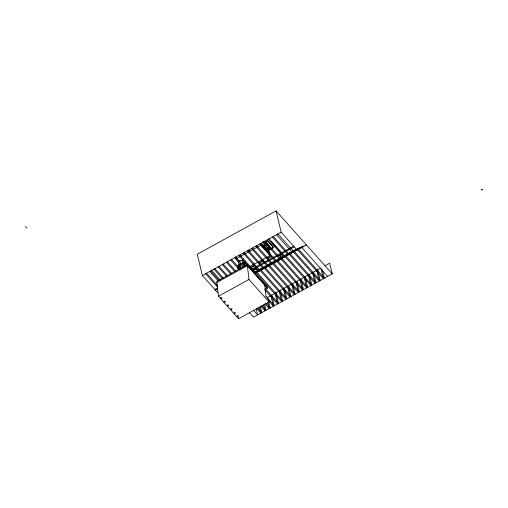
<?xml version="1.0" encoding="UTF-8"?>
<svg xmlns="http://www.w3.org/2000/svg" width="508" height="508" viewBox="0 0 508 508"><rect width="100%" height="100%" fill="white"/><g stroke="black" fill="none" stroke-linecap="round" stroke-linejoin="round"><path stroke-width="0.76" d="M266.579 243.078L267.475 240.43L273.545 247.237L271.443 248.52L266.541 242.716M238.963 266.129L237.554 266.903L237.674 266.103L239.084 265.335L239.09 266.757L240.087 269.011M249.244 312.458L253.46 317.176L332.238 273.844L276.06 210.903L197.282 254.235L202.387 275.52L217.57 292.532M202.387 275.52L281.165 232.188L276.06 210.903M263.341 243.084L267.513 240.786L267.475 240.43M236.563 258.559L260.89 245.18L270.072 255.467L249.917 266.554M270.859 248.837L269.126 249.796L264.268 244.348L266.001 243.395M239.084 261.099L240.449 260.344M241.497 268.046L238.893 265.132L238.519 261.912L242.233 259.874L245.872 263.957L246.101 265.887M265.767 249.847L267.157 249.079L269.659 251.885L269.989 254.749M238.893 265.132L242.602 263.093L242.233 259.874M270.764 248.768L267.983 250.292L268.027 250.654L273.59 247.593L267.513 240.786M272.155 247.999L273.545 247.237M243.338 264.122L244.577 263.442M268.776 299.466L269.062 301.974L238.57 318.745L218.472 296.24L216.878 282.467L247.377 265.69L267.462 288.195L264.687 289.725M254.241 265.474L251.003 267.259L252.984 269.792M263.049 260.636L259.34 262.674L259.385 263.03L263.093 260.991L262.077 259.855M267.221 258.337L270.929 256.299L270.967 256.661L267.259 258.699M251.041 267.621L254.286 265.836L252.768 264.135M214.84 289.471L217.43 288.042M251.447 269.335L293.618 246.139M215.443 290.151L217.392 289.084M252.057 270.015L294.227 246.818M253.429 269.983L256.21 268.453L257.67 270.085M280.537 255.073L282.626 253.924L282.664 254.279M253.473 270.339L256.248 268.808L256.21 268.453M256.248 268.808L258.68 271.532L282.315 258.534L279.883 255.81L281.972 254.667M304.381 277.984L306.749 287.865L280.943 258.947L306.426 244.926L296.354 249.199L254.178 272.396L264.255 268.122L290.068 297.04L287.515 286.398L280.099 290.474L280.467 291.998M254.07 273.133L301.708 246.932M259.334 270.789L271.844 263.912M273.234 263.144L282.27 258.178L279.844 255.454L279.883 255.81M254.616 273.425L260.09 270.415L285.896 299.339M254.533 272.656L265.182 267.614L290.995 296.532L288.442 285.89L320.885 268.046M265.83 267.252L271.951 263.893M300.209 280.276L302.584 290.157L276.771 261.239L272.599 263.531L298.412 292.456L295.859 281.813M252.438 247.993L267.621 265.005L280.289 259.302M218.472 296.24L248.971 279.464L247.256 264.617L216.732 281.407L216.859 282.48M325.05 265.754L329.686 263.201L332.238 273.844M238.398 266.167L238.284 265.081L239.224 264.566M237.554 266.414L238.957 265.646M238.15 267.272L239.09 266.757M239.579 267.151L240.519 266.63L240.436 265.925L239.497 266.446L239.744 268.243M239.668 268.243L238.265 269.018L237.922 268.249L239.331 267.475M239.693 268.161L241.097 267.392M303.187 246.71L293.11 250.984L277.927 233.972M280.264 259.232L270.866 263.22L255.683 246.209M276.771 261.239L266.694 265.513L251.511 248.501M271.926 263.817L262.522 267.811L247.339 250.8M265.182 267.614L255.105 271.888L239.922 254.876M255.048 272.555L260.09 270.415M254.819 273.056L256.845 272.199L282.651 301.117L280.829 293.516M254.565 273.285L255.918 272.707L281.724 301.631L279.171 290.989L267.589 297.358L268.135 299.637M268.986 246.977L268.77 246.99A0.832 0.635 -6.6 0 0 268.078 247.701A0.832 0.635 -6.6 0 0 268.897 248.247A0.832 0.635 -6.6 0 0 269.729 247.637M327.603 276.396L301.796 247.479L291.719 251.752L276.536 234.74M281.165 232.188L296.354 249.199M273.291 236.525L288.474 253.536L298.552 249.263L324.364 278.181L322.358 269.818M272.364 237.033L287.547 254.044L297.625 249.771L323.437 278.689L321.062 268.808M269.119 238.817L284.302 255.829L294.38 251.555L320.192 280.473L318.37 272.872M271.272 241.516L281.115 252.54M268.192 239.325L283.375 256.337L293.453 252.063L319.265 280.981L316.89 271.101M264.947 241.109L280.13 258.121L290.208 253.848L316.02 282.766L313.468 272.123M264.02 241.624L279.203 258.636L289.281 254.356L315.093 283.28L312.541 272.631M262.877 241.541L263.887 242.672L264.344 246.609L261.309 243.205M277.698 260.731L303.511 289.649L301.682 282.048M263.938 245.758L267.983 250.292L269.081 249.434M263.976 246.113L267.011 249.517M268.548 251.657L267.672 250.666L267.76 251.473L263.798 247.028M260.775 243.408L275.958 260.42L286.036 256.14L311.849 285.064L309.296 274.415M259.848 243.916L275.031 260.928L285.109 256.654L310.94 285.56L308.388 274.917M269.958 255.524L270.967 256.661M256.61 245.701L271.793 262.712L281.87 258.439L307.677 287.357L305.124 276.714M249.028 249.961L250.038 251.098M248.266 250.285L263.449 267.297L273.526 263.023L299.339 291.941L296.786 281.299M258.369 261.893L259.385 263.03M261.01 269.907L286.823 298.825L284.27 288.182M244.094 252.584L259.277 269.596L269.354 265.316L295.167 294.24L292.614 283.597M243.167 253.092L258.35 270.104L268.427 265.83L294.24 294.748L291.687 284.105M238.995 255.384L267.341 287.122L267.462 288.195M265.316 285.159L266.859 286.88M247.339 265.335L267.424 287.839M242.602 263.093L245.205 266.008M265.316 288.658L278.486 303.416L275.933 292.773M264.916 289.757L277.559 303.924M235.75 257.169L244.056 266.471M234.829 257.677L243.129 266.979M238.519 261.912L235.871 258.94L235.617 256.794M265.887 296.266L274.314 305.708L271.761 295.065M268.643 300.907L273.387 306.216L270.834 295.573M231.584 259.461L239.884 268.764M248.971 279.464L269.062 301.974M230.657 259.975L238.957 269.272M265.925 303.282L270.142 308L268.681 301.917M227.413 261.76L235.712 271.056M264.998 303.79L269.215 308.515L267.754 302.431M226.485 262.268L234.785 271.57M261.76 305.575L265.97 310.299L264.509 304.216M223.241 264.052L231.54 273.355M260.833 306.083L265.043 310.807L263.582 304.724M222.314 264.56L230.613 273.863M257.588 307.867L261.798 312.591L260.344 306.508M219.069 266.344L227.368 275.647M256.661 308.381L260.871 313.099L259.417 307.016M218.142 266.859L226.962 276.739M253.416 310.166L257.632 314.884L256.172 308.8M214.897 268.643L223.196 277.94M213.97 269.151L222.275 278.447M211.417 270.072L220.32 280.048M210.731 270.935L219.031 280.232M209.804 271.443L218.103 280.746M206.559 273.228L217.449 285.433M205.632 273.736L217.564 287.109M25.4 226.492L26.918 228.194M239.808 265.392L240.1 266.294A2.223 0.679 61.2 0 0 239.566 266.821A2.223 0.679 61.2 0 0 240.411 268.884M237.681 267.526L237.922 268.249M317.64 269.831L318.002 271.348M300.952 279.006L301.32 280.524M283.528 289.452L285.534 297.815M275.184 294.043L277.012 301.644M282.27 258.178L282.315 258.534M271.399 248.164L271.443 248.52M267.157 249.079L267.379 251.047M264.224 243.992L264.268 244.348M258.642 271.177L258.68 271.532M238.341 260.934L238.404 261.474M238.423 317.494L238.57 318.745M264.744 285.147L266.052 296.418M241.154 267.468A2.223 0.679 61.2 0 1 241.624 268.338M238.284 265.081A1.391 0.425 61.2 0 1 238.747 264.852M238.531 268.783A2.223 0.679 61.2 0 1 238.233 267.945M240.614 266.281A1.111 0.343 61.2 0 1 240.297 265.843M267.627 245.18A0.832 0.635 -6.6 0 1 267.062 245.847L266.846 245.891A0.832 0.635 -6.6 0 1 266.008 245.491L265.97 245.345A0.832 0.635 -6.6 0 1 267.494 244.875M269.538 247.593A0.832 0.635 -6.6 0 1 268.154 247.625A0.832 0.635 -6.6 0 1 268.726 246.634M267.5 245.148A0.832 0.635 -6.6 0 1 265.925 244.97M265.944 244.805A0.832 0.635 -6.6 0 1 266.014 244.646M481.501 189.617C482.378 191.205 483.006 188.271 481.501 189.617M243.865 262.566L243.751 262.534A1.111 0.343 61.2 0 0 243.865 263.55L244.005 263.804A1.111 0.343 61.2 0 0 244.615 264.484L244.729 264.509A1.111 0.343 61.2 0 0 244.608 263.5L244.469 263.246A1.111 0.343 61.2 0 0 243.865 262.566M221.056 298.533A0.667 0.508 -6.6 0 0 222.002 297.986A0.667 0.508 -6.6 0 0 220.961 297.656A0.667 0.508 -6.6 0 0 221.056 298.533M224.333 302.171A0.667 0.508 -6.6 0 0 225.298 301.638A0.667 0.508 -6.6 0 0 224.269 301.295A0.667 0.508 -6.6 0 0 224.333 302.171M237.42 316.649A0.667 0.508 -6.6 0 0 238.385 316.122A0.667 0.508 -6.6 0 0 237.357 315.773A0.667 0.508 -6.6 0 0 237.42 316.649M234.442 313.347A0.667 0.508 -6.6 0 0 235.407 312.82A0.667 0.508 -6.6 0 0 234.379 312.471A0.667 0.508 -6.6 0 0 234.442 313.347M231.019 309.651A0.667 0.508 -6.6 0 0 231.985 309.124A0.667 0.508 -6.6 0 0 230.956 308.775A0.667 0.508 -6.6 0 0 231.019 309.651M227.698 305.899A0.667 0.508 -6.6 0 0 228.664 305.365A0.667 0.508 -6.6 0 0 227.635 305.022A0.667 0.508 -6.6 0 0 227.698 305.899"/></g></svg>
